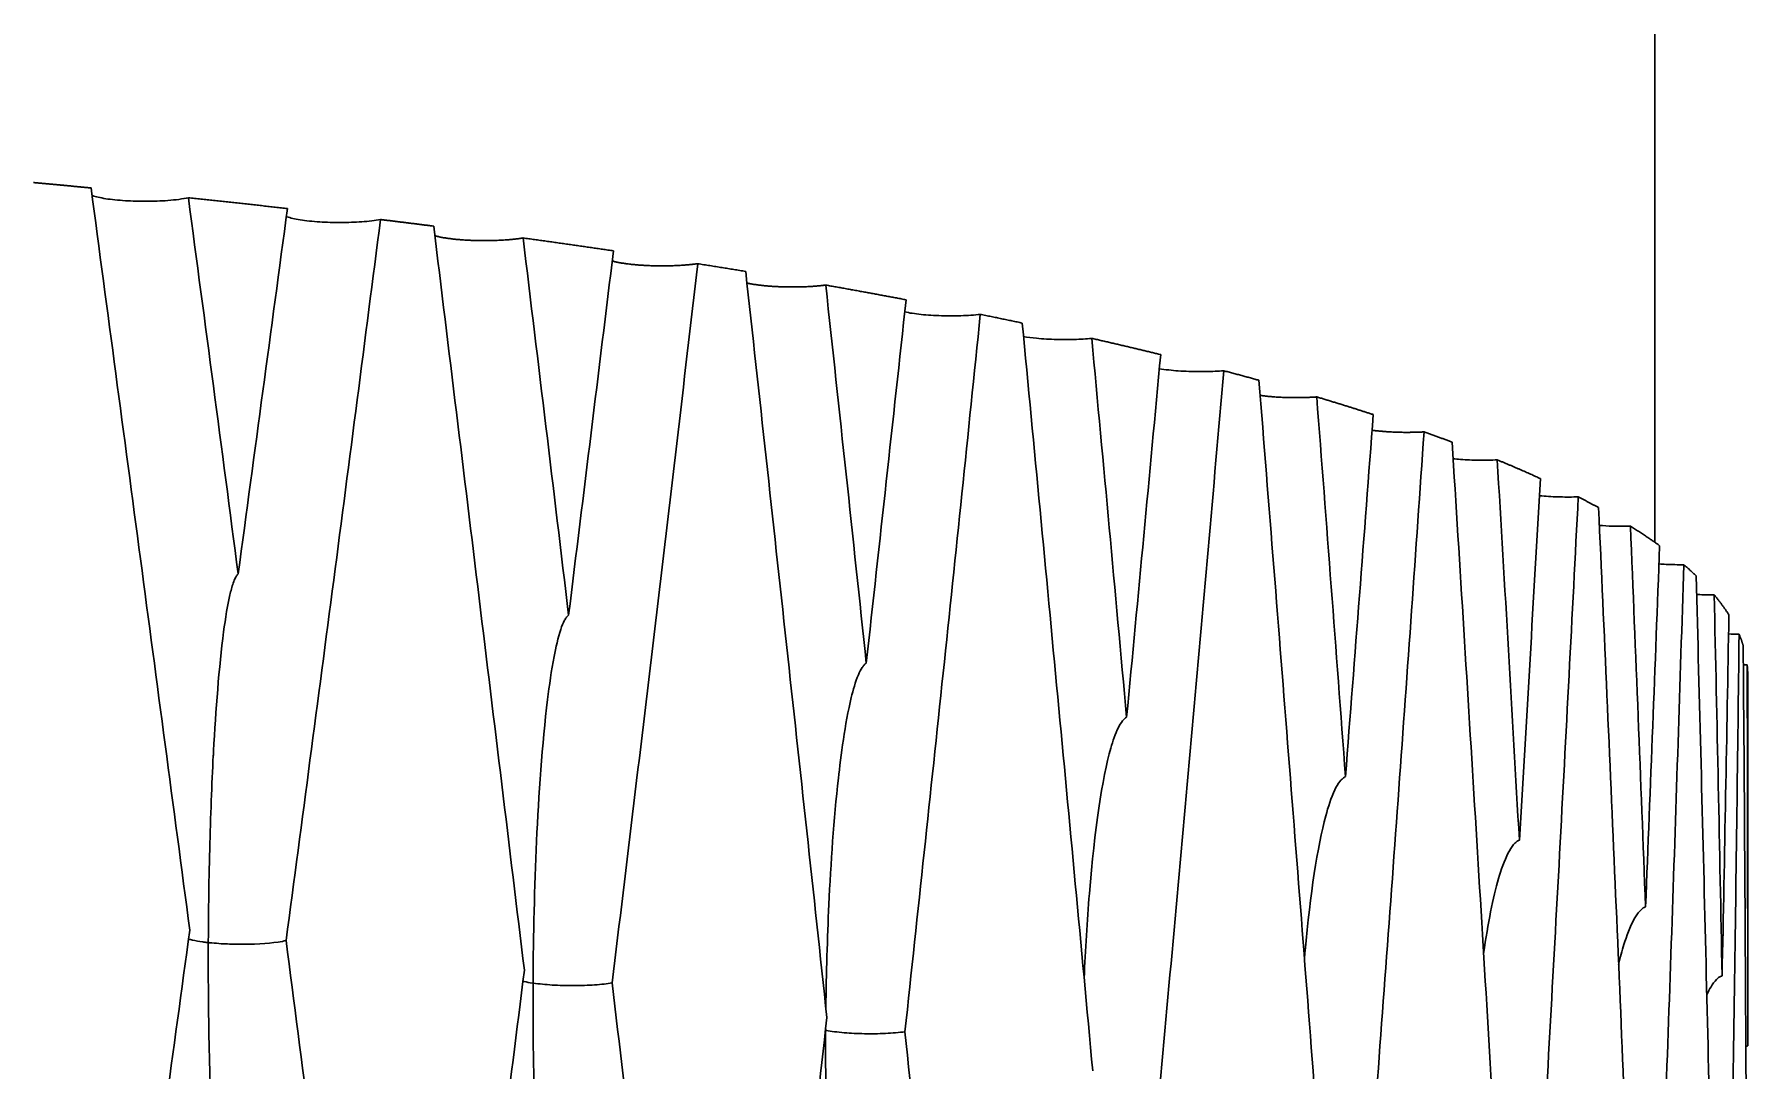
# Model space of a CAD drawing. Header units: millimetres. Extents: x 577 to 7172, y 252 to 2707.
# Drawn here: x 5049.89 to 5059.11, y 1682.13 to 1687.71 of the extents above; entities that cross this region are included whole.
import ezdxf

# ---------------------------------------------------------------- set-up
doc = ezdxf.new("R2010")
doc.units = ezdxf.units.MM
doc.header["$MEASUREMENT"] = 0
doc.layers.add('외형선(ISO)', color=7, linetype='Continuous', lineweight=30)

msp = doc.modelspace()

# ---------------------------------------------------------------- linework, layer by layer
at = {"layer": '외형선(ISO)'}
for p, q in [((5058.6142, 1684.975), (5058.6142, 1687.7091)), ((5059.1142, 1682.2652), (5059.1142, 1684.2612))]:
    msp.add_line(p, q, dxfattribs=at)
for points in [[(5058.6142, 1687.7091), (5058.6142, 1687.7095), (5058.6142, 1687.7098), (5058.6142, 1687.7102)], [(5059.0111, 1684.482), (5059.0296, 1684.4811), (5059.0485, 1684.4806), (5059.0676, 1684.4804)], [(5054.1515, 1682.3485), (5054.1518, 1682.3485), (5054.1521, 1682.3484), (5054.1524, 1682.3484)], [(5054.1524, 1682.3484), (5054.1524, 1682.3513), (5054.1525, 1682.3543), (5054.1525, 1682.3573)]]:
    msp.add_open_spline(points, degree=3, dxfattribs=at)
for points, weights in [([(5050.1995, 1686.8819), (5050.0453, 1686.8969), (5049.8893, 1686.9113)], [0.86961247934, 0.870820543487, 0.872119485704]), ([(5051.2563, 1686.7711), (5050.9927, 1686.801), (5050.7229, 1686.8292)], [0.862308014403, 0.863887319636, 0.86575152632]), ([(5052.0431, 1686.6764), (5051.9009, 1686.6945), (5051.7567, 1686.7121)], [0.858179017524, 0.858818439478, 0.859546251706]), ([(5053.0106, 1686.5436), (5052.7709, 1686.5789), (5052.5239, 1686.6128)], [0.854793570375, 0.855382133067, 0.856250014971]), ([(5053.7221, 1686.4327), (5053.5943, 1686.4537), (5053.4641, 1686.4743)], [0.853650232149, 0.853742204759, 0.853921525831]), ([(5054.5852, 1686.2801), (5054.3732, 1686.3203), (5054.1528, 1686.3592)], [0.854075722325, 0.853694510885, 0.853591517584]), ([(5055.2103, 1686.1548), (5055.0988, 1686.1784), (5054.9846, 1686.2016)], [0.855881687274, 0.85542982672, 0.855065660301]), ([(5055.9553, 1685.9848), (5055.7743, 1686.0293), (5055.584, 1686.0726)], [0.860131635792, 0.858770747424, 0.857691395712]), ([(5056.484, 1685.847), (5056.3907, 1685.8728), (5056.2943, 1685.8983)], [0.864944406221, 0.863935006508, 0.86301505341]), ([(5057.0992, 1685.6623), (5056.952, 1685.7103), (5056.7949, 1685.7574)], [0.873154856065, 0.870772869044, 0.868680343144]), ([(5057.5232, 1685.5142), (5057.4494, 1685.5418), (5057.3725, 1685.5692)], [0.881129717784, 0.879530822006, 0.878024631384]), ([(5057.9989, 1685.3177), (5057.8879, 1685.3685), (5057.7663, 1685.4186)], [0.893568589744, 0.890089733253, 0.886913322901]), ([(5058.3115, 1685.1616), (5058.2585, 1685.1906), (5058.2021, 1685.2195)], [0.904969406984, 0.902728585352, 0.900585423592]), ([(5058.6401, 1684.9565), (5058.5671, 1685.0093), (5058.4831, 1685.0616)], [0.922055410773, 0.917364213302, 0.912994281301]), ([(5058.8365, 1684.7949), (5058.8051, 1684.8248), (5058.7701, 1684.8546)], [0.937273600405, 0.934314164301, 0.931459341673]), ([(5059.0129, 1684.5842), (5058.979, 1684.6382), (5058.9337, 1684.6919)], [0.959607041628, 0.953539791996, 0.947819645153]), ([(5059.0898, 1684.4197), (5059.0805, 1684.4501), (5059.0676, 1684.4804)], [0.979191130078, 0.975406299066, 0.97173548591]), ([(5059.0907, 1684.316), (5059.1009, 1684.3157), (5059.1113, 1684.3155)], [0.936910806727, 0.947209846007, 0.958781360071]), ([(5059.1142, 1684.2612), (5059.1142, 1684.2884), (5059.1113, 1684.3155)], [1, 0.996275704854, 0.992646122547]), ([(5059.1142, 1682.2652), (5059.1091, 1682.2637), (5059.104, 1682.261)], [0.980767639443, 0.974426922579, 0.968402244922])]:
    msp.add_rational_spline(points, weights, degree=2, dxfattribs=at)
for points, knots in [([(5050.1995, 1686.8819), (5050.288, 1686.2169), (5050.3768, 1685.5511), (5050.554, 1684.2198), (5050.6425, 1683.5541), (5050.7308, 1682.888)], [0.000001, 0.000001, 0.000001, 0.000001, 0.2022296, 0.2022296, 0.4043453, 0.4043453, 0.4043453, 0.4043453]), ([(5050.2048, 1686.842), (5050.2058, 1686.8417), (5050.2067, 1686.8413), (5050.2249, 1686.8347), (5050.249, 1686.829), (5050.3092, 1686.8195), (5050.345, 1686.8158), (5050.42, 1686.8111), (5050.4582, 1686.81), (5050.5365, 1686.8103), (5050.5758, 1686.8118), (5050.6336, 1686.8162), (5050.6538, 1686.8183), (5050.6912, 1686.8232), (5050.7081, 1686.8261), (5050.7229, 1686.8292)], [-0.06279603, -0.06279603, -0.06279603, -0.06279603, -0.06210074, -0.06210074, -0.05000441, -0.05000441, -0.03758276, -0.03758276, -0.02608289, -0.02608289, -0.01411734, -0.01411734, -0.00709705, -0.00709705, -0.000001, -0.000001, -0.000001, -0.000001]), ([(5050.9911, 1684.8046), (5050.9468, 1685.1421), (5050.9023, 1685.4796), (5050.8129, 1686.1544), (5050.768, 1686.4919), (5050.7229, 1686.8292)], [0.000007, 0.000007, 0.000007, 0.000007, 0.1025261, 0.1025261, 0.2050532, 0.2050532, 0.2050532, 0.2050532]), ([(5051.2563, 1686.7711), (5051.2122, 1686.4435), (5051.1681, 1686.1157), (5051.0797, 1685.4603), (5051.0355, 1685.1324), (5050.9911, 1684.8046)], [0.000001, 0.000001, 0.000001, 0.000001, 0.1025092, 0.1025092, 0.2050094, 0.2050094, 0.2050094, 0.2050094]), ([(5051.2486, 1682.8315), (5051.3349, 1683.4786), (5051.4205, 1684.1253), (5051.59, 1685.4188), (5051.6739, 1686.0658), (5051.7567, 1686.7121)], [0.0000009, 0.0000009, 0.0000009, 0.0000009, 0.2024334, 0.2024334, 0.4049747, 0.4049747, 0.4049747, 0.4049747]), ([(5051.2505, 1686.7284), (5051.2518, 1686.7279), (5051.2532, 1686.7274), (5051.2716, 1686.7206), (5051.2956, 1686.7149), (5051.3555, 1686.7054), (5051.3912, 1686.7016), (5051.4663, 1686.6969), (5051.5046, 1686.6958), (5051.5818, 1686.6961), (5051.6201, 1686.6975), (5051.6747, 1686.7014), (5051.6927, 1686.7031), (5051.7267, 1686.7072), (5051.7425, 1686.7095), (5051.7567, 1686.7121)], [-0.06104668, -0.06104668, -0.06104668, -0.06104668, -0.06004363, -0.06004363, -0.04798782, -0.04798782, -0.03556236, -0.03556236, -0.02402327, -0.02402327, -0.01238888, -0.01238888, -0.006236, -0.006236, -0.000001, -0.000001, -0.000001, -0.000001]), ([(5052.0431, 1686.6764), (5052.1246, 1686.0096), (5052.2063, 1685.342), (5052.369, 1684.0073), (5052.4502, 1683.3397), (5052.531, 1682.6718)], [0.000001, 0.000001, 0.000001, 0.000001, 0.2021926, 0.2021926, 0.4042984, 0.4042984, 0.4042984, 0.4042984]), ([(5052.769, 1684.5829), (5052.7286, 1684.9212), (5052.6879, 1685.2597), (5052.6062, 1685.9362), (5052.5652, 1686.2746), (5052.5239, 1686.6128)], [0, 0, 0, 0, 0.1025141, 0.1025141, 0.2050191, 0.2050191, 0.2050191, 0.2050191]), ([(5053.0106, 1686.5436), (5052.9706, 1686.217), (5052.9304, 1685.8901), (5052.8499, 1685.2367), (5052.8096, 1684.9097), (5052.7691, 1684.5828)], [0.000001, 0.000001, 0.000001, 0.000001, 0.102488, 0.102488, 0.2049842, 0.2049842, 0.2049842, 0.2049842]), ([(5053.0036, 1682.6041), (5053.0821, 1683.2493), (5053.1598, 1683.8942), (5053.3134, 1685.1842), (5053.3893, 1685.8296), (5053.4641, 1686.4743)], [0.0001063, 0.0001063, 0.0001063, 0.0001063, 0.2025164, 0.2025164, 0.4050892, 0.4050892, 0.4050892, 0.4050892]), ([(5053.7221, 1686.4327), (5053.7955, 1685.7641), (5053.8688, 1685.0948), (5054.0146, 1683.7566), (5054.0871, 1683.0873), (5054.1592, 1682.4177)], [0.000001, 0.000001, 0.000001, 0.000001, 0.2022232, 0.2022232, 0.4043432, 0.4043432, 0.4043432, 0.4043432]), ([(5054.3711, 1684.3241), (5054.3351, 1684.6634), (5054.299, 1685.0027), (5054.2262, 1685.6809), (5054.1896, 1686.0202), (5054.1528, 1686.3592)], [0, 0, 0, 0, 0.102519, 0.102519, 0.2050369, 0.2050369, 0.2050369, 0.2050369]), ([(5054.5852, 1686.2801), (5054.5498, 1685.9543), (5054.5142, 1685.6282), (5054.4429, 1684.9763), (5054.4071, 1684.6502), (5054.3711, 1684.3241)], [0.000001, 0.000001, 0.000001, 0.000001, 0.1025003, 0.1025003, 0.2050008, 0.2050008, 0.2050008, 0.2050008]), ([(5054.5781, 1686.2148), (5054.6023, 1686.2093), (5054.6323, 1686.2047), (5054.7, 1686.1978), (5054.737, 1686.1954), (5054.8101, 1686.1934), (5054.8454, 1686.1934), (5054.9171, 1686.1957), (5054.9527, 1686.1981), (5054.9846, 1686.2016)], [-0.04551551, -0.04551551, -0.04551551, -0.04551551, -0.03357865, -0.03357865, -0.0218742, -0.0218742, -0.01135768, -0.01135768, -0.000001, -0.000001, -0.000001, -0.000001]), ([(5054.579, 1682.3407), (5054.6485, 1682.9844), (5054.7171, 1683.6277), (5054.8524, 1684.9146), (5054.9191, 1685.5584), (5054.9846, 1686.2016)], [0.0001063, 0.0001063, 0.0001063, 0.0001063, 0.2025164, 0.2025164, 0.4050892, 0.4050892, 0.4050892, 0.4050892]), ([(5055.2103, 1686.1548), (5055.2742, 1685.4848), (5055.3379, 1684.8141), (5055.4645, 1683.473), (5055.5273, 1682.8022), (5055.5895, 1682.1311)], [0.000001, 0.000001, 0.000001, 0.000001, 0.2021925, 0.2021925, 0.4043269, 0.4043269, 0.4043269, 0.4043269]), ([(5055.2172, 1686.0822), (5055.2378, 1686.0785), (5055.2615, 1686.0754), (5055.321, 1686.0696), (5055.3578, 1686.0674), (5055.4271, 1686.0657), (5055.4587, 1686.0658), (5055.5228, 1686.0678), (5055.5547, 1686.0698), (5055.584, 1686.0726)], [-0.04004309, -0.04004309, -0.04004309, -0.04004309, -0.03110367, -0.03110367, -0.01953164, -0.01953164, -0.0101168, -0.0101168, -0.000001, -0.000001, -0.000001, -0.000001]), ([(5055.7719, 1684.0333), (5055.7411, 1684.3732), (5055.71, 1684.7132), (5055.6473, 1685.3929), (5055.6158, 1685.7329), (5055.584, 1686.0726)], [0, 0, 0, 0, 0.1025141, 0.1025141, 0.2050191, 0.2050191, 0.2050191, 0.2050191]), ([(5055.9553, 1685.9848), (5055.9251, 1685.6597), (5055.8947, 1685.3344), (5055.8336, 1684.684), (5055.8028, 1684.3586), (5055.772, 1684.0333)], [0.000001, 0.000001, 0.000001, 0.000001, 0.102488, 0.102488, 0.2049842, 0.2049842, 0.2049842, 0.2049842]), ([(5055.9483, 1685.9094), (5055.9634, 1685.9067), (5055.9802, 1685.9044), (5056.031, 1685.8986), (5056.0674, 1685.896), (5056.1366, 1685.8935), (5056.1681, 1685.8932), (5056.2323, 1685.8944), (5056.2644, 1685.8959), (5056.2943, 1685.8983)], [-0.03761089, -0.03761089, -0.03761089, -0.03761089, -0.03110254, -0.03110254, -0.01935645, -0.01935645, -0.00992465, -0.00992465, -0.000001, -0.000001, -0.000001, -0.000001]), ([(5055.95, 1682.0456), (5056.0093, 1682.6878), (5056.0677, 1683.3298), (5056.1825, 1684.6139), (5056.239, 1685.2564), (5056.2943, 1685.8983)], [0.0000788, 0.0000788, 0.0000788, 0.0000788, 0.2024889, 0.2024889, 0.4050617, 0.4050617, 0.4050617, 0.4050617]), ([(5056.484, 1685.847), (5056.5375, 1685.1755), (5056.5908, 1684.5034), (5056.696, 1683.1596), (5056.7481, 1682.4877), (5056.7995, 1681.8155)], [0.000001, 0.000001, 0.000001, 0.000001, 0.2022597, 0.2022597, 0.4043539, 0.4043539, 0.4043539, 0.4043539]), ([(5056.9495, 1683.7144), (5056.9242, 1684.0549), (5056.8987, 1684.3956), (5056.8471, 1685.0765), (5056.8211, 1685.4171), (5056.7949, 1685.7574)], [0, 0, 0, 0, 0.102515, 0.102515, 0.205021, 0.205021, 0.205021, 0.205021]), ([(5057.0992, 1685.6623), (5057.0746, 1685.3378), (5057.0498, 1685.0131), (5057, 1684.3639), (5056.9748, 1684.0391), (5056.9495, 1683.7144)], [0.000001, 0.000001, 0.000001, 0.000001, 0.1024871, 0.1024871, 0.2049823, 0.2049823, 0.2049823, 0.2049823]), ([(5057.0949, 1681.7237), (5057.1431, 1682.3648), (5057.1904, 1683.0057), (5057.283, 1684.2874), (5057.3283, 1684.9286), (5057.3725, 1685.5692)], [0, 0, 0, 0, 0.2024215, 0.2024215, 0.4049267, 0.4049267, 0.4049267, 0.4049267]), ([(5057.5232, 1685.5142), (5057.5655, 1684.8418), (5057.6073, 1684.1687), (5057.6896, 1682.823), (5057.7301, 1682.15), (5057.7699, 1681.4767)], [0.000001, 0.000001, 0.000001, 0.000001, 0.2022282, 0.2022282, 0.4043452, 0.4043452, 0.4043452, 0.4043452]), ([(5057.5288, 1685.4249), (5057.5415, 1685.4235), (5057.5549, 1685.4223), (5057.6003, 1685.4188), (5057.6341, 1685.4174), (5057.7014, 1685.4166), (5057.7345, 1685.4172), (5057.7663, 1685.4186)], [-0.02479173, -0.02479173, -0.02479173, -0.02479173, -0.02025304, -0.02025304, -0.00990414, -0.00990414, -0.000001, -0.000001, -0.000001, -0.000001]), ([(5057.8852, 1683.3724), (5057.8659, 1683.7134), (5057.8463, 1684.0546), (5057.8067, 1684.7366), (5057.7866, 1685.0777), (5057.7663, 1685.4186)], [0.0000024, 0.0000024, 0.0000024, 0.0000024, 0.1025227, 0.1025227, 0.2050486, 0.2050486, 0.2050486, 0.2050486]), ([(5057.9989, 1685.3177), (5057.9803, 1684.9936), (5057.9616, 1684.6693), (5057.9237, 1684.021), (5057.9046, 1683.6966), (5057.8852, 1683.3724)], [0.000001, 0.000001, 0.000001, 0.000001, 0.1025079, 0.1025079, 0.2050094, 0.2050094, 0.2050094, 0.2050094]), ([(5057.9936, 1685.2258), (5057.9978, 1685.2254), (5058.0022, 1685.2249), (5058.0374, 1685.2218), (5058.0709, 1685.2199), (5058.1376, 1685.2183), (5058.1702, 1685.2184), (5058.2021, 1685.2195)], [-0.02168787, -0.02168787, -0.02168787, -0.02168787, -0.02020679, -0.02020679, -0.00973548, -0.00973548, -0.000001, -0.000001, -0.000001, -0.000001]), ([(5057.9956, 1681.3787), (5058.032, 1682.019), (5058.0674, 1682.659), (5058.1363, 1683.9391), (5058.1697, 1684.5795), (5058.2021, 1685.2195)], [0.000001, 0.000001, 0.000001, 0.000001, 0.2024334, 0.2024334, 0.4049748, 0.4049748, 0.4049748, 0.4049748]), ([(5058.3115, 1685.1616), (5058.3419, 1684.4885), (5058.3717, 1683.8146), (5058.4298, 1682.4673), (5058.458, 1681.7936), (5058.4855, 1681.1196)], [0.000001, 0.000001, 0.000001, 0.000001, 0.2022283, 0.2022283, 0.4043452, 0.4043452, 0.4043452, 0.4043452]), ([(5058.3158, 1685.0659), (5058.3382, 1685.0641), (5058.3618, 1685.0628), (5058.4181, 1685.061), (5058.4509, 1685.0608), (5058.4831, 1685.0616)], [-0.01720049, -0.01720049, -0.01720049, -0.01720049, -0.00975888, -0.00975888, -0.000001, -0.000001, -0.000001, -0.000001]), ([(5058.5644, 1683.0132), (5058.5513, 1683.3546), (5058.538, 1683.6961), (5058.5109, 1684.3788), (5058.4971, 1684.7203), (5058.4831, 1685.0616)], [0.0000012, 0.0000012, 0.0000012, 0.0000012, 0.102522, 0.102522, 0.2050474, 0.2050474, 0.2050474, 0.2050474]), ([(5058.6401, 1684.9565), (5058.6279, 1684.6327), (5058.6155, 1684.3088), (5058.5903, 1683.6611), (5058.5774, 1683.3371), (5058.5644, 1683.0132)], [0.000001, 0.000001, 0.000001, 0.000001, 0.1025075, 0.1025075, 0.2050094, 0.2050094, 0.2050094, 0.2050094]), ([(5058.6364, 1684.8585), (5058.6488, 1684.8576), (5058.6615, 1684.8569), (5058.7056, 1684.8548), (5058.7379, 1684.8543), (5058.7701, 1684.8546)], [-0.01371186, -0.01371186, -0.01371186, -0.01371186, -0.00968889, -0.00968889, -0.000001, -0.000001, -0.000001, -0.000001]), ([(5058.638, 1681.0175), (5058.662, 1681.6571), (5058.685, 1682.2965), (5058.729, 1683.5754), (5058.7501, 1684.2153), (5058.7701, 1684.8546)], [0.000001, 0.000001, 0.000001, 0.000001, 0.2024334, 0.2024334, 0.4049747, 0.4049747, 0.4049747, 0.4049747]), ([(5050.9911, 1684.8046), (5050.9873, 1684.8013), (5050.9837, 1684.7967), (5050.9767, 1684.7852), (5050.9733, 1684.7778), (5050.9625, 1684.7517), (5050.9559, 1684.7289), (5050.9345, 1684.6437), (5050.9218, 1684.5605), (5050.9129, 1684.4933)], [0.00000097, 0.00000097, 0.00000097, 0.00000097, 0.00225058, 0.00225058, 0.00490689, 0.00490689, 0.01153588, 0.01153588, 0.03197124, 0.03197124, 0.03197124, 0.03197124]), ([(5058.8365, 1684.7949), (5058.8545, 1684.1211), (5058.8718, 1683.4466), (5058.9047, 1682.0983), (5058.9203, 1681.4241), (5058.9351, 1680.7497)], [0.000001, 0.000001, 0.000001, 0.000001, 0.2022597, 0.2022597, 0.4043672, 0.4043672, 0.4043672, 0.4043672]), ([(5058.8392, 1684.6944), (5058.8411, 1684.6943), (5058.843, 1684.6942), (5058.8737, 1684.6926), (5058.9037, 1684.6919), (5058.9337, 1684.6919)], [-0.009627515, -0.009627515, -0.009627515, -0.009627515, -0.00902611, -0.00902611, -0.000001, -0.000001, -0.000001, -0.000001]), ([(5058.9762, 1682.6424), (5058.9696, 1682.984), (5058.9628, 1683.3257), (5058.9486, 1684.0088), (5058.9413, 1684.3505), (5058.9337, 1684.6919)], [0, 0, 0, 0, 0.102515, 0.102515, 0.205021, 0.205021, 0.205021, 0.205021]), ([(5052.6559, 1684.1288), (5052.6652, 1684.2038), (5052.6768, 1684.2858), (5052.7, 1684.4068), (5052.7122, 1684.4622), (5052.7328, 1684.5232), (5052.7397, 1684.541), (5052.7509, 1684.5615), (5052.7545, 1684.5673), (5052.7617, 1684.5763), (5052.7653, 1684.58), (5052.7691, 1684.5826)], [-0.04676943, -0.04676943, -0.04676943, -0.04676943, -0.02397967, -0.02397967, -0.0095562, -0.0095562, -0.00412269, -0.00412269, -0.00191272, -0.00191272, -0.00001917, -0.00001917, -0.00001917, -0.00001917]), ([(5059.0129, 1684.5842), (5059.0073, 1684.2608), (5059.0014, 1683.9371), (5058.9891, 1683.2899), (5058.9828, 1682.9661), (5058.9762, 1682.6424)], [0.000001, 0.000001, 0.000001, 0.000001, 0.1024871, 0.1024871, 0.2049823, 0.2049823, 0.2049823, 0.2049823]), ([(5050.9129, 1684.4933), (5050.8878, 1684.3033), (5050.8705, 1684.0696), (5050.8586, 1683.852), (5050.8581, 1683.843), (5050.8576, 1683.8341), (5050.8571, 1683.8251), (5050.8489, 1683.6768), (5050.8423, 1683.4967), (5050.8378, 1683.3222), (5050.8354, 1683.2294), (5050.8336, 1683.1363), (5050.8324, 1683.0438), (5050.8316, 1682.9861), (5050.831, 1682.9285), (5050.8306, 1682.8709), (5050.8306, 1682.861), (5050.8305, 1682.8511), (5050.8305, 1682.8412), (5050.8305, 1682.8363), (5050.8304, 1682.8314), (5050.8304, 1682.8264), (5050.8304, 1682.8216), (5050.8317, 1682.8205), (5050.8332, 1682.8204), (5050.8351, 1682.8202), (5050.837, 1682.82), (5050.8389, 1682.8198), (5050.8423, 1682.8194), (5050.8456, 1682.8191), (5050.849, 1682.8188), (5050.8653, 1682.8173), (5050.8823, 1682.816), (5050.8998, 1682.8149), (5050.9291, 1682.8131), (5050.9597, 1682.8121), (5050.9907, 1682.8117), (5050.9907, 1682.8117), (5050.9908, 1682.8117), (5050.9908, 1682.8117), (5050.991, 1682.8117), (5050.9913, 1682.8117), (5050.9916, 1682.8117), (5051.0713, 1682.8109), (5051.1485, 1682.8151), (5051.206, 1682.8235), (5051.2223, 1682.8259), (5051.2365, 1682.8286), (5051.2486, 1682.8315)], [0, 0, 0, 0, 0.61964, 0.61964, 0.61964, 0.645261, 0.645261, 0.645261, 1.070279, 1.070279, 1.070279, 1.296201, 1.296201, 1.296201, 1.437082, 1.437082, 1.437082, 1.461262, 1.461262, 1.461262, 1.473352, 1.473352, 1.473352, 1.48515, 1.48515, 1.48515, 1.500113, 1.500113, 1.500113, 1.525994, 1.525994, 1.525994, 1.649583, 1.649583, 1.649583, 1.855893, 1.855893, 1.855893, 1.856273, 1.856273, 1.856273, 1.857207, 1.857207, 1.857207, 2.099518, 2.099518, 2.099518, 2.168136, 2.168136, 2.168136, 2.168136]), ([(5059.0119, 1680.6455), (5059.0231, 1681.2848), (5059.0333, 1681.9238), (5059.0519, 1683.202), (5059.0602, 1683.8414), (5059.0676, 1684.4804)], [0, 0, 0, 0, 0.2024482, 0.2024482, 0.4049553, 0.4049553, 0.4049553, 0.4049553]), ([(5059.0898, 1684.4197), (5059.0952, 1683.7458), (5059.0997, 1683.0711), (5059.1069, 1681.7225), (5059.1097, 1681.0481), (5059.1115, 1680.3735)], [0.000001, 0.000001, 0.000001, 0.000001, 0.2022288, 0.2022288, 0.4043452, 0.4043452, 0.4043452, 0.4043452]), ([(5054.2207, 1683.7048), (5054.2336, 1683.8212), (5054.2566, 1684.001), (5054.2997, 1684.1786), (5054.3127, 1684.2247), (5054.3342, 1684.2754), (5054.3412, 1684.2898), (5054.3527, 1684.3066), (5054.3563, 1684.3113), (5054.3636, 1684.3188), (5054.3673, 1684.3218), (5054.3711, 1684.324)], [-0.063386, -0.063386, -0.063386, -0.063386, -0.0204823, -0.0204823, -0.00821172, -0.00821172, -0.00358328, -0.00358328, -0.00167579, -0.00167579, -0.00000791, -0.00000791, -0.00000791, -0.00000791]), ([(5059.1142, 1682.2652), (5059.1142, 1682.6069), (5059.1139, 1682.9487), (5059.113, 1683.632), (5059.1123, 1683.9739), (5059.1113, 1684.3155)], [0.000001, 0.000001, 0.000001, 0.000001, 0.1025219, 0.1025219, 0.2050472, 0.2050472, 0.2050472, 0.2050472]), ([(5052.5779, 1682.6025), (5052.5779, 1682.6064), (5052.5779, 1682.6102), (5052.5793, 1682.862), (5052.5853, 1683.1186), (5052.608, 1683.6108), (5052.6265, 1683.8896), (5052.6559, 1684.1288)], [-0.1471859, -0.1471859, -0.1471859, -0.1471859, -0.1460344, -0.1460344, -0.072294, -0.072294, -0.000001, -0.000001, -0.000001, -0.000001]), ([(5055.5432, 1682.6293), (5055.5499, 1682.7832), (5055.5592, 1682.9364), (5055.5996, 1683.4301), (5055.6401, 1683.7038), (5055.6973, 1683.9035), (5055.7111, 1683.945), (5055.7338, 1683.9903), (5055.7412, 1684.003), (5055.753, 1684.0178), (5055.7568, 1684.0219), (5055.7643, 1684.0284), (5055.7681, 1684.0311), (5055.772, 1684.0331)], [-0.09225045, -0.09225045, -0.09225045, -0.09225045, -0.07020162, -0.07020162, -0.01875032, -0.01875032, -0.00751927, -0.00751927, -0.00329667, -0.00329667, -0.00154743, -0.00154743, -0.00001924, -0.00001924, -0.00001924, -0.00001924]), ([(5054.1535, 1682.4707), (5054.1559, 1682.655), (5054.1612, 1682.842), (5054.1801, 1683.2466), (5054.1963, 1683.4855), (5054.2207, 1683.7048)], [-0.12134, -0.12134, -0.12134, -0.12134, -0.0663381, -0.0663381, -0.000001, -0.000001, -0.000001, -0.000001]), ([(5056.9496, 1683.7142), (5056.9443, 1683.7118), (5056.9394, 1683.7085), (5056.9295, 1683.7), (5056.9247, 1683.6947), (5056.9095, 1683.6754), (5056.9001, 1683.6584), (5056.8724, 1683.6006), (5056.8559, 1683.5479), (5056.7986, 1683.3368), (5056.7603, 1683.0843), (5056.7314, 1682.7612), (5056.7302, 1682.7468), (5056.7289, 1682.7324)], [-0.2385344, -0.2385344, -0.2385344, -0.2385344, -0.2350932, -0.2350932, -0.231099, -0.231099, -0.2213571, -0.2213571, -0.1957853, -0.1957853, -0.100959, -0.100959, -0.096552, -0.096552, -0.096552, -0.096552]), ([(5057.6931, 1682.7622), (5057.7164, 1682.9258), (5057.7436, 1683.0628), (5057.7865, 1683.21), (5057.8039, 1683.2619), (5057.8332, 1683.3185), (5057.843, 1683.3348), (5057.8589, 1683.3535), (5057.864, 1683.3587), (5057.8744, 1683.3669), (5057.8796, 1683.3702), (5057.8852, 1683.3724)], [0.1374258, 0.1374258, 0.1374258, 0.1374258, 0.1974615, 0.1974615, 0.2232164, 0.2232164, 0.2329359, 0.2329359, 0.2369454, 0.2369454, 0.2404478, 0.2404478, 0.2404478, 0.2404478]), ([(5058.4195, 1682.7027), (5058.4288, 1682.7416), (5058.4383, 1682.7773), (5058.4619, 1682.8542), (5058.4806, 1682.9071), (5058.5117, 1682.9628), (5058.5216, 1682.9781), (5058.5377, 1682.9956), (5058.5428, 1683.0004), (5058.5534, 1683.0081), (5058.5587, 1683.0111), (5058.5644, 1683.0132)], [0.180834, 0.180834, 0.180834, 0.180834, 0.20029937, 0.20029937, 0.22723247, 0.22723247, 0.23682346, 0.23682346, 0.24080671, 0.24080671, 0.24431086, 0.24431086, 0.24431086, 0.24431086]), ([(5050.7308, 1682.888), (5050.6425, 1682.2406), (5050.5537, 1681.5929), (5050.3751, 1680.2973), (5050.2853, 1679.6495), (5050.195, 1679.0014)], [0, 0, 0, 0, 0.2023562, 0.2023562, 0.4046815, 0.4046815, 0.4046815, 0.4046815]), ([(5050.8998, 1681.1821), (5050.8751, 1681.3666), (5050.8597, 1681.6033), (5050.8505, 1681.7961), (5050.8419, 1681.9761), (5050.8364, 1682.1636), (5050.8315, 1682.4539), (5050.8305, 1682.563), (5050.8302, 1682.7108), (5050.8302, 1682.7501), (5050.8303, 1682.7947), (5050.8303, 1682.8), (5050.8303, 1682.808), (5050.8303, 1682.8107), (5050.8304, 1682.8151), (5050.8304, 1682.8168), (5050.8304, 1682.8191), (5050.8304, 1682.8198), (5050.8304, 1682.8204), (5050.8304, 1682.8205), (5050.8304, 1682.8205), (5050.8304, 1682.8206), (5050.8304, 1682.8206), (5050.8304, 1682.8207), (5050.8304, 1682.8207), (5050.8301, 1682.8207), (5050.83, 1682.8207), (5050.8299, 1682.8207), (5050.8294, 1682.8208), (5050.8291, 1682.8208), (5050.828, 1682.8209), (5050.8272, 1682.821), (5050.8174, 1682.8221), (5050.8088, 1682.8232), (5050.78, 1682.8272), (5050.7618, 1682.8304), (5050.7381, 1682.8357), (5050.7307, 1682.8376), (5050.7242, 1682.8395)], [0, 0, 0, 0, 0.644616, 0.644616, 0.644616, 1.25484, 1.25484, 1.617339, 1.617339, 1.748089, 1.748089, 1.76588, 1.76588, 1.774776, 1.774776, 1.780495, 1.780495, 1.782562, 1.782562, 1.782727, 1.782727, 1.782809, 1.782809, 1.782848, 1.782848, 1.782891, 1.782891, 1.783203, 1.783203, 1.783995, 1.783995, 1.786045, 1.786045, 1.808954, 1.808954, 1.86522, 1.86522, 1.894402, 1.894402, 1.894402, 1.894402]), ([(5051.7609, 1678.8306), (5051.6765, 1679.4977), (5051.5916, 1680.1647), (5051.4208, 1681.4983), (5051.335, 1682.1651), (5051.2486, 1682.8315)], [0.000001, 0.000001, 0.000001, 0.000001, 0.2024108, 0.2024108, 0.4048476, 0.4048476, 0.4048476, 0.4048476]), ([(5052.5311, 1682.6716), (5052.4503, 1682.0261), (5052.3688, 1681.3802), (5052.2048, 1680.0883), (5052.1222, 1679.4422), (5052.0389, 1678.7959)], [0.0000656, 0.0000656, 0.0000656, 0.0000656, 0.2024113, 0.2024113, 0.4047705, 0.4047705, 0.4047705, 0.4047705]), ([(5058.9762, 1682.6422), (5058.9709, 1682.6405), (5058.9659, 1682.6379), (5058.9559, 1682.6313), (5058.9509, 1682.627), (5058.9349, 1682.6112), (5058.9249, 1682.5969), (5058.9085, 1682.5698), (5058.901, 1682.5549), (5058.8939, 1682.5393)], [-0.24938054, -0.24938054, -0.24938054, -0.24938054, -0.24611799, -0.24611799, -0.24239493, -0.24239493, -0.2330227, -0.2330227, -0.22387082, -0.22387082, -0.22387082, -0.22387082]), ([(5052.5237, 1682.6123), (5052.5256, 1682.6118), (5052.5275, 1682.6114), (5052.5431, 1682.608), (5052.5586, 1682.6053), (5052.5764, 1682.6027), (5052.5771, 1682.6026), (5052.5779, 1682.6025)], [-0.007670678, -0.007670678, -0.007670678, -0.007670678, -0.006701329, -0.006701329, 0, 0, 0.000277605, 0.000277605, 0.000277605, 0.000277605]), ([(5052.5779, 1682.6025), (5052.5778, 1682.5986), (5052.5778, 1682.5947), (5052.5767, 1682.3423), (5052.5803, 1682.0867), (5052.5984, 1681.6011), (5052.6143, 1681.3281), (5052.6416, 1681.0995)], [-0.0011777, -0.0011777, -0.0011777, -0.0011777, 0, 0, 0.0756397, 0.0756397, 0.14978, 0.14978, 0.14978, 0.14978]), ([(5053.0036, 1682.6042), (5052.9906, 1682.6018), (5052.976, 1682.5996), (5052.9441, 1682.5959), (5052.9271, 1682.5943), (5052.8746, 1682.5906), (5052.8372, 1682.5893), (5052.7591, 1682.589), (5052.7191, 1682.5901), (5052.6443, 1682.5947), (5052.61, 1682.598), (5052.5793, 1682.6023), (5052.5786, 1682.6024), (5052.5779, 1682.6025)], [0.00002271, 0.00002271, 0.00002271, 0.00002271, 0.00609839, 0.00609839, 0.01214241, 0.01214241, 0.02366965, 0.02366965, 0.03563026, 0.03563026, 0.04722181, 0.04722181, 0.04749906, 0.04749906, 0.04749906, 0.04749906]), ([(5053.4679, 1678.5928), (5053.3917, 1679.2615), (5053.3149, 1679.93), (5053.1602, 1681.2671), (5053.0822, 1681.9357), (5053.0036, 1682.604)], [0.000001, 0.000001, 0.000001, 0.000001, 0.2023771, 0.2023771, 0.4048295, 0.4048295, 0.4048295, 0.4048295]), ([(5054.1592, 1682.4177), (5054.0871, 1681.7738), (5054.0143, 1681.1296), (5053.8674, 1679.8411), (5053.7932, 1679.1968), (5053.7184, 1678.5523)], [0.0000139, 0.0000139, 0.0000139, 0.0000139, 0.2023624, 0.2023624, 0.4046965, 0.4046965, 0.4046965, 0.4046965]), ([(5054.1524, 1682.3484), (5054.1524, 1682.3445), (5054.1524, 1682.3406), (5054.1509, 1682.0444), (5054.1568, 1681.7394), (5054.1933, 1681.0557), (5054.2298, 1680.7455), (5054.2874, 1680.53), (5054.3037, 1680.4812), (5054.3294, 1680.4456), (5054.3361, 1680.4384), (5054.3481, 1680.432), (5054.3526, 1680.4307), (5054.3597, 1680.4309), (5054.362, 1680.4313), (5054.3666, 1680.4327), (5054.3688, 1680.4337), (5054.3711, 1680.435)], [-0.1022093, -0.1022093, -0.1022093, -0.1022093, -0.1017555, -0.1017555, -0.0674229, -0.0674229, -0.0199761, -0.0199761, -0.0074256, -0.0074256, -0.0038898, -0.0038898, -0.0019098, -0.0019098, -0.0009649, -0.0009649, -0.0000051, -0.0000051, -0.0000051, -0.0000051]), ([(5054.5791, 1682.3408), (5054.5638, 1682.3387), (5054.547, 1682.3368), (5054.5115, 1682.3338), (5054.4929, 1682.3326), (5054.4374, 1682.3301), (5054.3993, 1682.3297), (5054.3237, 1682.3311), (5054.287, 1682.3329), (5054.2158, 1682.3388), (5054.1823, 1682.343), (5054.1537, 1682.3481), (5054.1531, 1682.3483), (5054.1524, 1682.3484)], [-0.04723358, -0.04723358, -0.04723358, -0.04723358, -0.0409853, -0.0409853, -0.03486004, -0.03486004, -0.02340172, -0.02340172, -0.01215826, -0.01215826, 0, 0, 0.00027766, 0.00027766, 0.00027766, 0.00027766]), ([(5054.988, 1678.32), (5054.9211, 1678.9903), (5054.8537, 1679.6604), (5054.7174, 1681.0006), (5054.6486, 1681.6708), (5054.5791, 1682.3407)], [0.000001, 0.000001, 0.000001, 0.000001, 0.2023771, 0.2023771, 0.4048295, 0.4048295, 0.4048295, 0.4048295])]:
    msp.add_open_spline(points, degree=3, knots=knots, dxfattribs=at)
for points, weights, knots in [([(5052.0494, 1686.6248), (5052.1377, 1686.5991), (5052.3098, 1686.5985), (5052.435, 1686.598), (5052.5239, 1686.6128)], [0.866595542343, 0.809850085191, 1, 0.854118937835, 0.853555574623], [3.692608, 3.692608, 3.692608, 4.712389, 4.712389, 5.494754, 5.494754, 5.494754]), ([(5053.004, 1686.4892), (5053.092, 1686.4632), (5053.2663, 1686.4626), (5053.3787, 1686.4622), (5053.4641, 1686.4743)], [0.867573105927, 0.808241805149, 1, 0.867369355247, 0.854856806767], [3.683983, 3.683983, 3.683983, 4.712389, 4.712389, 5.423692, 5.423692, 5.423692]), ([(5053.729, 1686.3702), (5053.8198, 1686.3497), (5053.9679, 1686.3491), (5054.0711, 1686.3487), (5054.1528, 1686.3592)], [0.856861131139, 0.83154413373, 1, 0.876352747662, 0.857102879959], [3.808954, 3.808954, 3.808954, 4.712389, 4.712389, 5.375513, 5.375513, 5.375513]), ([(5056.4905, 1685.7654), (5056.5724, 1685.7539), (5056.6767, 1685.7536), (5056.7382, 1685.7534), (5056.7949, 1685.7574)], [0.856578821093, 0.874602477001, 1, 0.921996276055, 0.885540669707], [4.039878, 4.039878, 4.039878, 4.712389, 4.712389, 5.130726, 5.130726, 5.130726]), ([(5057.0928, 1685.578), (5057.1735, 1685.5671), (5057.2747, 1685.5667), (5057.325, 1685.5666), (5057.3725, 1685.5692)], [0.857644337625, 0.87803001867, 1, 0.935543224686, 0.899456350872], [4.0582598, 4.0582598, 4.0582598, 4.712389, 4.712389, 5.0580729, 5.0580729, 5.0580729])]:
    msp.add_rational_spline(points, weights, degree=2, knots=knots, dxfattribs=at)

doc.saveas('drawing.dxf')
